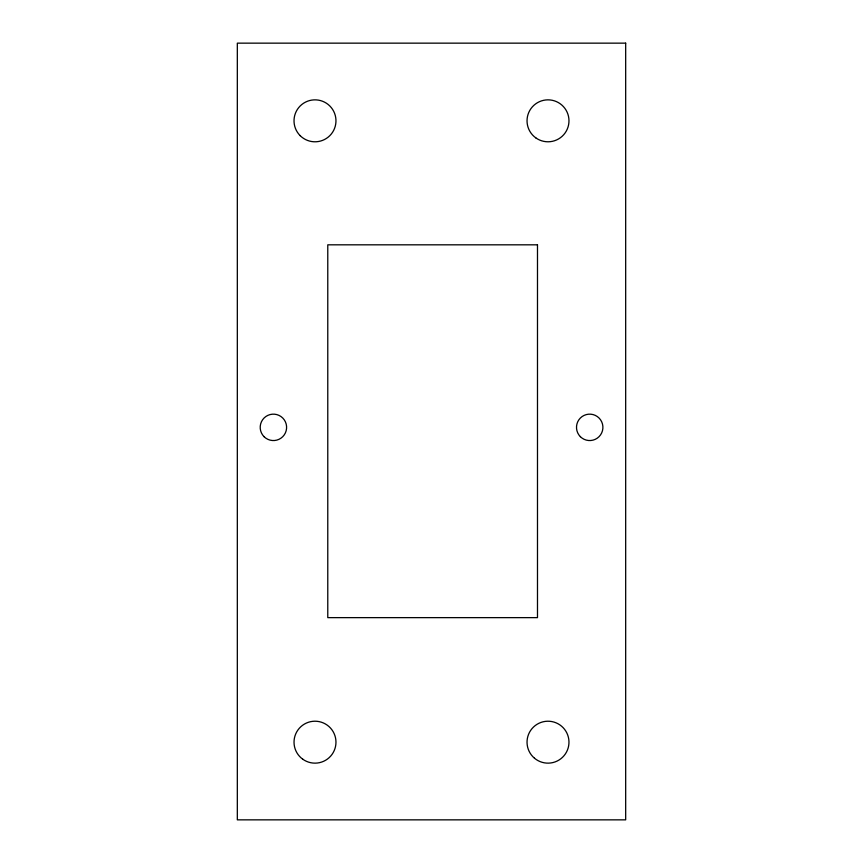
<?xml version="1.0" encoding="UTF-8"?>
<svg xmlns="http://www.w3.org/2000/svg" width="863" height="863" viewBox="0 0 863 863"><rect width="100%" height="100%" fill="white"/><g stroke="black" fill="none" stroke-linecap="round" stroke-linejoin="round"><path stroke-width="1.29" d="M625.675 43.15L237.325 43.15L237.325 819.85L625.675 819.85L625.675 43.15M537.487 244.822L327.778 244.822L327.778 617.638L537.487 617.638L537.487 244.822M264.067 436.689A13.204 13.204 0 0 0 286.16 430.766A13.204 13.204 0 0 0 269.99 414.596A13.204 13.204 0 0 0 264.067 436.689M580.368 436.689A13.204 13.204 0 0 0 602.46 430.766A13.204 13.204 0 0 0 586.29 414.596A13.204 13.204 0 0 0 580.368 436.689M300.162 135.653A20.971 20.971 0 0 0 335.254 126.246A20.971 20.971 0 0 0 309.569 100.561A20.971 20.971 0 0 0 300.162 135.653M535.804 137.875A20.971 20.971 0 0 0 568.879 122.848A20.971 20.971 0 0 0 539.332 101.726A20.971 20.971 0 0 0 535.804 137.875M534.467 758.199A20.971 20.971 0 0 0 568.641 745.891A20.971 20.971 0 0 0 540.907 722.45A20.971 20.971 0 0 0 534.467 758.199M302.794 759.235A20.971 20.971 0 0 0 335.869 744.219A20.971 20.971 0 0 0 306.322 723.086A20.971 20.971 0 0 0 302.794 759.235"/></g></svg>
